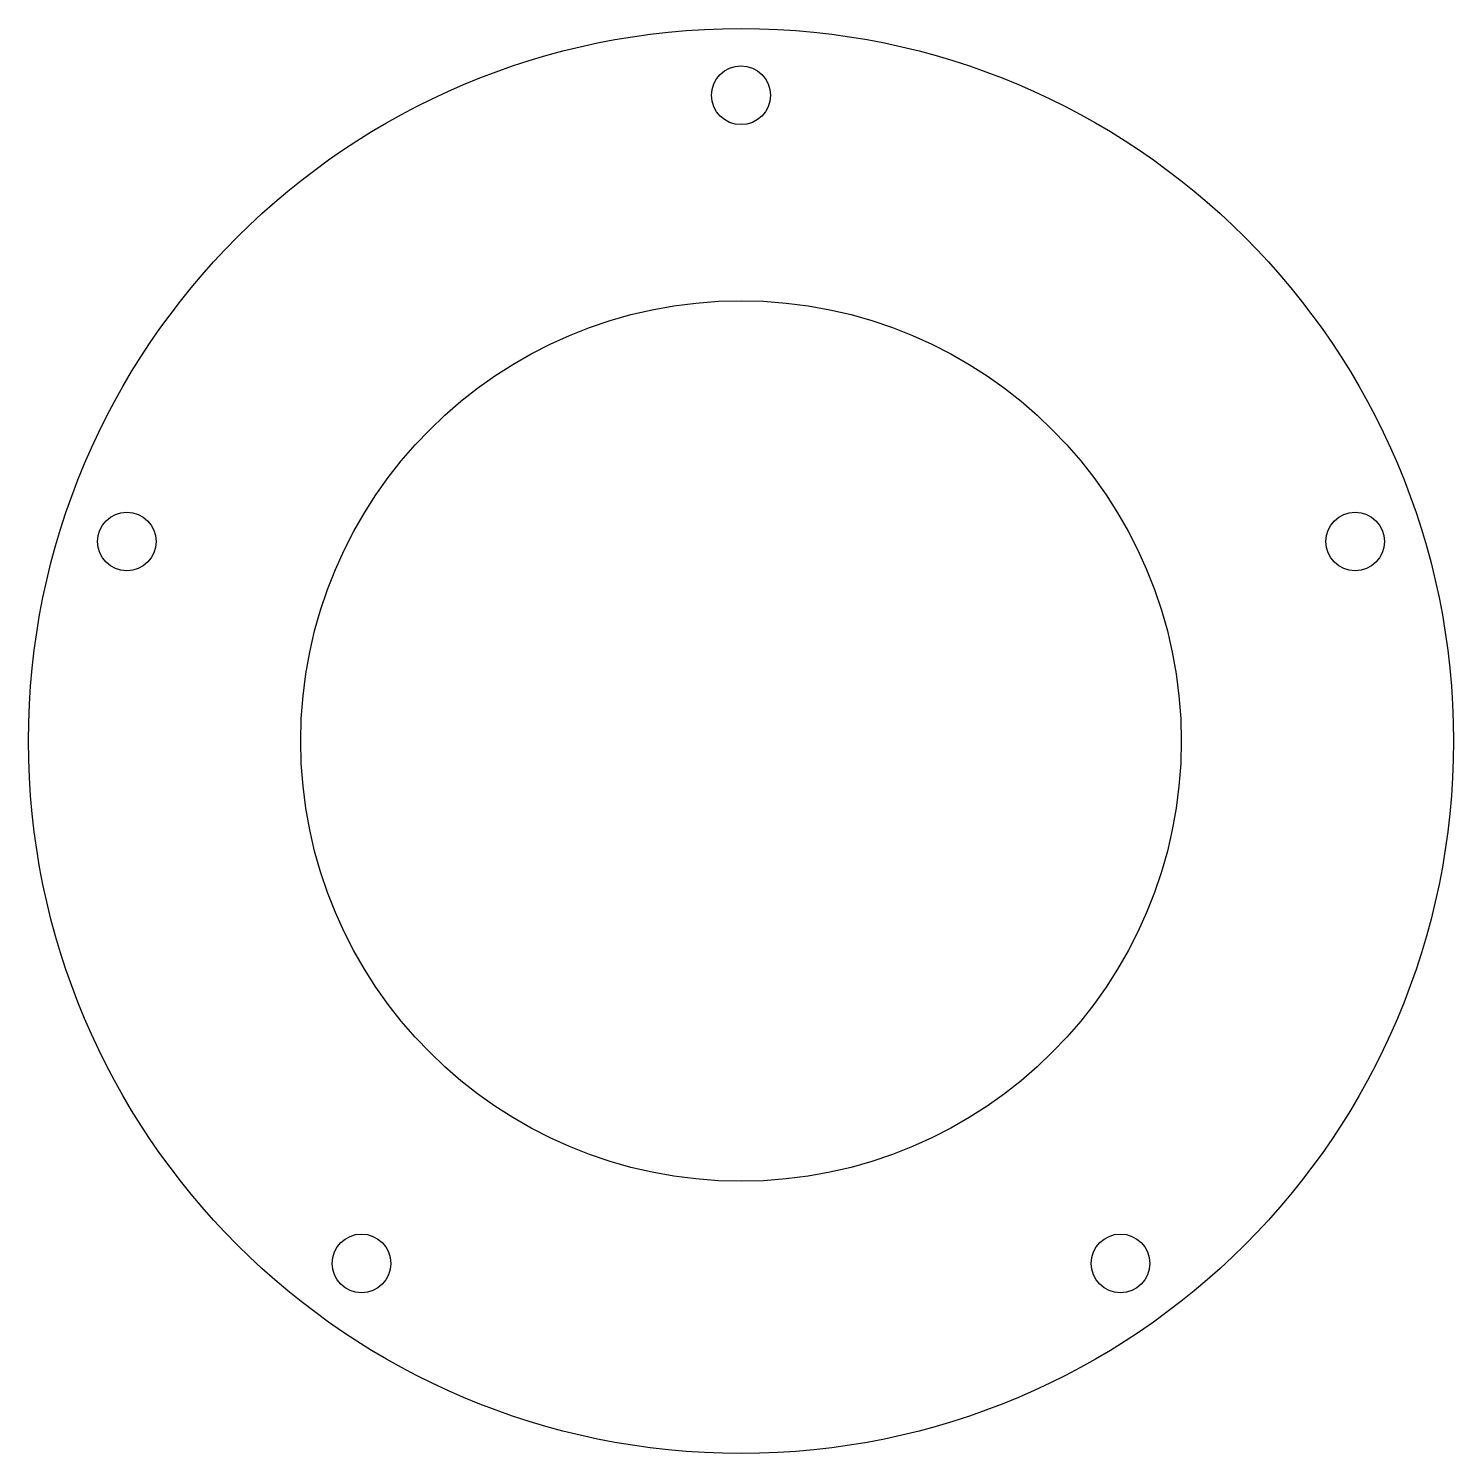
# Model space of a CAD drawing. Header units: inches. Extents: x 0 to 97.1, y 0 to 97.1.
import ezdxf

# ---------------------------------------------------------------- set-up
doc = ezdxf.new("R2010")
doc.units = ezdxf.units.IN
doc.header["$MEASUREMENT"] = 0

msp = doc.modelspace()

# ---------------------------------------------------------------- linework, layer by layer
for centre, radius in [((48.552, 48.552), 48.552), ((48.552, 92.552), 2), ((48.552, 48.552), 30), ((6.705, 62.149), 2), ((90.398, 62.149), 2), ((22.689, 12.955), 2), ((74.414, 12.955), 2)]:
    msp.add_circle(centre, radius)

doc.saveas('drawing.dxf')
